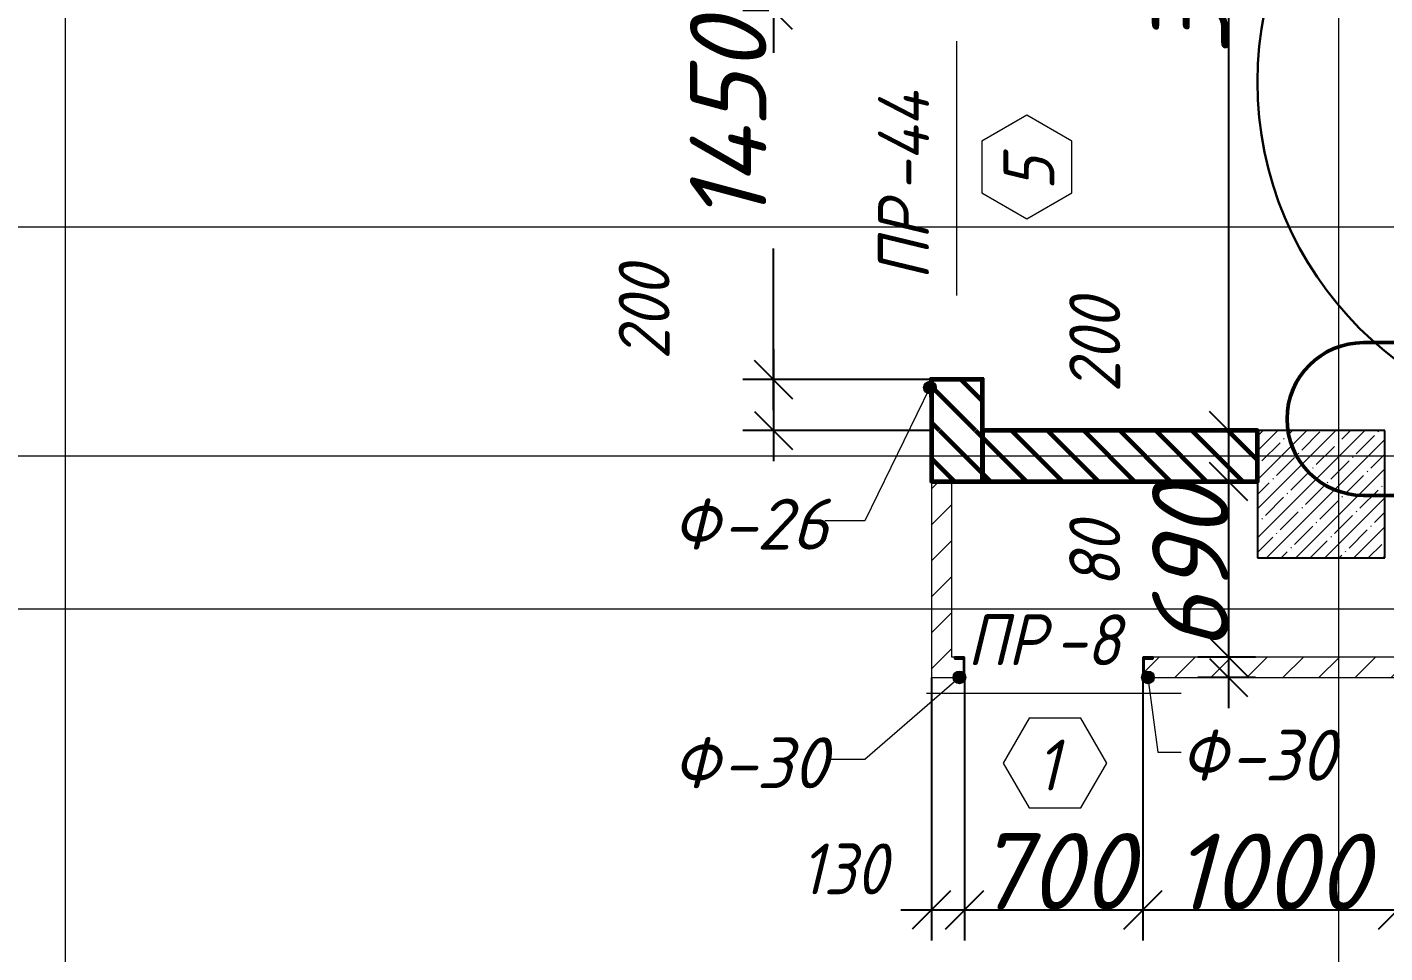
# Model space of a CAD drawing. Header units: millimetres. Extents: x 12986 to 523328, y -9759 to 30092.
# Drawn here: x 428591 to 433921, y 5279 to 8915 of the extents above; entities that cross this region are included whole.
import ezdxf

# ---------------------------------------------------------------- set-up
doc = ezdxf.new("R2010")
doc.units = ezdxf.units.MM
doc.layers.add('0)Допникки кружки', color=7, linetype='Continuous', plot=False)
for name, color, linetype, lineweight in [('5) Блок ячеистый', 160, 'Continuous', 60), ('A-ANNO-DIMS', 7, 'Continuous', 9), ('A-DETL-1', 7, 'Continuous', 50), ('A-DOOR-IDEN', 7, 'Continuous', 9), ('A-GENM-1', 7, 'Continuous', 25), ('A-GENM-IDEN', 7, 'Continuous', 9), ('A-WALL-FNSH-2', 7, 'Continuous', 5), ('A-WALL-PATT-3', 250, 'Continuous', 5), ('S-COLS', 7, 'Continuous', 9), ('S-COLS-1', 7, 'Continuous', 5), ('S-COLS-2', 7, 'Continuous', 25), ('Оси-1', 7, 'Continuous', 20)]:
    doc.layers.add(name, color=color, linetype=linetype, lineweight=lineweight)
doc.layers.add('A-WALL-11', color=7, linetype='Continuous', lineweight=13, true_color=0x800000)
doc.layers.add('A-WALL-FNSH-3', color=7, linetype='Continuous', lineweight=13, true_color=0x008000)
doc.styles.add('ISOCPEUR_I_2', font='isocpeui.ttf', dxfattribs={"height": 300})
doc.styles.add('ISOCPEUR_I_3', font='isocpeui.ttf', dxfattribs={"width": 0.9, "height": 200})
doc.styles.add('ISOCPEUR_I_4', font='isocpeui.ttf', dxfattribs={"width": 0.9, "height": 300})
doc.dimstyles.new('ISO-2_0_0_9К_СРЕДНИЙ', dxfattribs={"dimscale": 304.8, "dimtxt": 199.196235, "dimasz": 0.492126, "dimexe": 0.393701, "dimexo": 0, "dimgap": 0, "dimtad": 1, "dimdec": 0, "dimzin": 0, "dimdsep": 46, "dimtxsty": 'ISOCPEUR_I_2', "dimblk1": 'OBLIQUE', "dimblk2": 'OBLIQUE', "dimsah": 1, "dimcen": 0.09, "dimdle": 0.393701, "dimazin": 0, "dimtfac": 1, "dimtdec": 4, "dimtix": 1, "dimtmove": 2, "dimatfit": 3, "dimfxl": 1, "dimtvp": 1, "dimtolj": 1, "dimtzin": 0, "dimarcsym": 2})
doc.dimstyles.new('ISO-2_0_0_9К_СРЕДНИЙ_1', dxfattribs={"dimscale": 304.8, "dimtxt": 199.196235, "dimasz": 0.492126, "dimexe": 0.393701, "dimexo": 0, "dimgap": 0, "dimtad": 1, "dimdec": 0, "dimzin": 0, "dimdsep": 46, "dimtxsty": 'ISOCPEUR_I_3', "dimblk1": 'OBLIQUE', "dimblk2": 'OBLIQUE', "dimsah": 1, "dimcen": 0.09, "dimdle": 0.393701, "dimazin": 0, "dimtfac": 1, "dimtdec": 4, "dimtix": 1, "dimtmove": 2, "dimatfit": 3, "dimfxl": 1, "dimtvp": 1, "dimtolj": 1, "dimtzin": 0, "dimarcsym": 2})
doc.dimstyles.new('ISO-2_0_0_9К_СРЕДНИЙ_2', dxfattribs={"dimscale": 304.8, "dimtxt": 199.196235, "dimasz": 0.492126, "dimexe": 0.393701, "dimexo": 0, "dimgap": 0, "dimtad": 1, "dimdec": 0, "dimzin": 0, "dimdsep": 46, "dimtxsty": 'ISOCPEUR_I_2', "dimblk1": 'OBLIQUE', "dimblk2": 'OBLIQUE', "dimsah": 1, "dimcen": 0.09, "dimdle": 0.393701, "dimazin": 0, "dimtfac": 1, "dimtdec": 4, "dimtix": 1, "dimtmove": 0, "dimatfit": 3, "dimfxl": 1, "dimtvp": 1, "dimtolj": 1, "dimtzin": 0, "dimarcsym": 2})
pattern_1 = [(135, (395430.81, -3869.25), (-70.71068, -70.71068), [])]
pattern_2 = [(45, (395430.81, -3869.25), (-70.71068, 70.71068), [])]

# ---------------------------------------------------------------- blocks, each defined once
blk = doc.blocks.new('Колонна_Несущая_Прямоугольное сечение - Вн_ЖБ_500х500-V113-АР1_1_Кладочный план 3 этажа')
at = {"layer": 'S-COLS-1'}
h = blk.add_hatch(dxfattribs=at)
h.set_pattern_fill('FP_102', color=256, style=0, pattern_type=2)
h.set_pattern_definition([(45, (-38240, -10950), (-57.02463, 57.02463), []), (45, (-38182.975, -10950), (-57.02463, 57.02463), [100.806, -20.161, 3.353, -16.808])])
h.paths.add_polyline_path([(-250, -250), (250, -250), (250, 250), (-250, 250)], flags=0)
at = {"layer": 'S-COLS-2'}
for p, q in [((250, 250), (-250, 250)), ((-250, 250), (-250, -250)), ((250, -250), (250, 250)), ((-250, -250), (250, -250))]:
    blk.add_line(p, q, dxfattribs=at)
blk = doc.blocks.new('Фахверк_СКБ_Уголок - Ф-26_200х3950 h-32688301-АР1_1_Кладочный план 3 этажа')
at = {"layer": 'A-GENM-1'}
for p, q in [((200, 156), (125, 156)), ((125, 156), (125, 81)), ((131, 81), (131, 150)), ((131, 150), (200, 150)), ((200, 150), (200, 156)), ((125, 81), (131, 81)), ((131, 19), (125, 19)), ((125, 19), (125, -56)), ((131, -50), (131, 19)), ((200, -50), (131, -50)), ((200, -56), (200, -50)), ((125, -56), (200, -56))]:
    blk.add_line(p, q, dxfattribs=at)
blk = doc.blocks.new('Фахверк_СКБ_Швеллер - Ф-30_80х3950 h _3 эт__-33058811-АР1_1_Кладочный план 3 этажа')
at = {"layer": 'A-GENM-1'}
for p, q in [((165, 40), (125, 40)), ((125, 40), (125, -40)), ((129.5, 32.6), (165, 32.6)), ((129.5, -32.6), (129.5, 32.6)), ((165, 32.6), (165, 40)), ((125, -40), (165, -40)), ((165, -32.6), (129.5, -32.6)), ((165, -40), (165, -32.6))]:
    blk.add_line(p, q, dxfattribs=at)
blk = doc.blocks.new('AAR_СКБ_Марка_Двери_Перемычка и проем - Марка перемычки и проема-25306769-АР1_1_Кладочный план 3 этажа')
at = {"layer": 'A-DOOR-IDEN'}
for p, q in [((-5, 0), (5, 0)), ((-0.968, -0.984), (-1.986, -2.747)), ((1.067, -0.984), (-0.968, -0.984)), ((2.085, -2.747), (1.067, -0.984)), ((-1.986, -2.747), (-0.968, -4.509)), ((1.067, -4.509), (2.085, -2.747)), ((-0.968, -4.509), (1.067, -4.509))]:
    blk.add_line(p, q, dxfattribs=at)
blk = doc.blocks.new('_Oblique')
at = {"color": 0, "linetype": 'ByBlock', "lineweight": -2}
blk.add_line((-0.5, -0.5), (0.5, 0.5), dxfattribs=at)
blk = doc.blocks.new('*D3570')
at = {"layer": 'A-ANNO-DIMS', "color": 0, "lineweight": -2, "transparency": 16777216}
for p, q in [((433307, 11250.7), (433307, 7210.7)), ((433413, 11130.7), (433187, 11130.7)), ((433413, 7330.7), (433187, 7330.7))]:
    blk.add_line(p, q, dxfattribs=at)
at = {"layer": 'Defpoints', "color": 0, "transparency": 16777216}
for p in [(433413, 11130.7), (433307, 7330.7), (433413, 7330.7)]:
    blk.add_point(p, dxfattribs=at)
at = {"layer": 'A-ANNO-DIMS', "color": 0, "lineweight": -2, "transparency": 16777216, "xscale": 150, "yscale": 150, "zscale": 150}
for p, rotation in [((433307, 11130.7), 90), ((433307, 7330.7), 270)]:
    blk.add_blockref('_Oblique', p, dxfattribs=dict(at, rotation=rotation))
at = {"layer": 'A-ANNO-DIMS', "color": 0, "transparency": 16777216, "insert": (433157, 9230.7), "char_height": 300, "width": 606.782, "attachment_point": 5, "rotation": 90, "style": 'ISOCPEUR_I_2'}
blk.add_mtext('\\A1;3800', dxfattribs=at)
blk = doc.blocks.new('*D3571')
at = {"layer": 'A-ANNO-DIMS', "color": 0, "lineweight": -2, "transparency": 16777216}
for p, q in [((433307, 7450.7), (433307, 7010.7)), ((433413, 7330.7), (433187, 7330.7)), ((433413, 7130.7), (433187, 7130.7))]:
    blk.add_line(p, q, dxfattribs=at)
at = {"layer": 'Defpoints', "color": 0, "transparency": 16777216}
for p in [(433413, 7330.7), (433307, 7130.7), (433413, 7130.7)]:
    blk.add_point(p, dxfattribs=at)
at = {"layer": 'A-ANNO-DIMS', "color": 0, "lineweight": -2, "transparency": 16777216, "xscale": 150, "yscale": 150, "zscale": 150}
for p, rotation in [((433307, 7330.7), 90), ((433307, 7130.7), 270)]:
    blk.add_blockref('_Oblique', p, dxfattribs=dict(at, rotation=rotation))
at = {"layer": 'A-ANNO-DIMS', "color": 0, "transparency": 16777216, "insert": (432681.9, 7479.8), "char_height": 200, "width": 455.087, "attachment_point": 1, "rotation": 90, "line_spacing_factor": 1.149209, "style": 'ISOCPEUR_I_3'}
blk.add_mtext('\\A1;200', dxfattribs=at)
blk = doc.blocks.new('*D3572')
at = {"layer": 'A-ANNO-DIMS', "color": 0, "lineweight": -2, "transparency": 16777216}
for p, q in [((433307, 7250.7), (433307, 6320.7)), ((433413, 7130.7), (433187, 7130.7)), ((433413, 6440.7), (433187, 6440.7))]:
    blk.add_line(p, q, dxfattribs=at)
at = {"layer": 'Defpoints', "color": 0, "transparency": 16777216}
for p in [(433413, 7130.7), (433307, 6440.7), (433413, 6440.7)]:
    blk.add_point(p, dxfattribs=at)
at = {"layer": 'A-ANNO-DIMS', "color": 0, "lineweight": -2, "transparency": 16777216, "xscale": 150, "yscale": 150, "zscale": 150}
for p, rotation in [((433307, 7130.7), 90), ((433307, 6440.7), 270)]:
    blk.add_blockref('_Oblique', p, dxfattribs=dict(at, rotation=rotation))
at = {"layer": 'A-ANNO-DIMS', "color": 0, "transparency": 16777216, "insert": (433157, 6785.7), "char_height": 300, "width": 455.087, "attachment_point": 5, "rotation": 90, "style": 'ISOCPEUR_I_2'}
blk.add_mtext('\\A1;690', dxfattribs=at)
blk = doc.blocks.new('*D3573')
at = {"layer": 'A-ANNO-DIMS', "color": 0, "lineweight": -2, "transparency": 16777216}
for p, q in [((433307, 6560.7), (433307, 6240.7)), ((433413, 6440.7), (433187, 6440.7)), ((433413, 6360.7), (433187, 6360.7))]:
    blk.add_line(p, q, dxfattribs=at)
at = {"layer": 'Defpoints', "color": 0, "transparency": 16777216}
for p in [(433413, 6440.7), (433307, 6360.7), (433413, 6360.7)]:
    blk.add_point(p, dxfattribs=at)
at = {"layer": 'A-ANNO-DIMS', "color": 0, "lineweight": -2, "transparency": 16777216, "xscale": 150, "yscale": 150, "zscale": 150}
for p, rotation in [((433307, 6440.7), 90), ((433307, 6360.7), 270)]:
    blk.add_blockref('_Oblique', p, dxfattribs=dict(at, rotation=rotation))
at = {"layer": 'A-ANNO-DIMS', "color": 0, "transparency": 16777216, "insert": (432681.9, 6712), "char_height": 200, "width": 303.391, "attachment_point": 1, "rotation": 90, "line_spacing_factor": 1.149209, "style": 'ISOCPEUR_I_3'}
blk.add_mtext('\\A1;80', dxfattribs=at)
blk = doc.blocks.new('*D3574')
at = {"layer": 'A-ANNO-DIMS', "color": 0, "lineweight": -2, "transparency": 16777216}
for p, q in [((431520.8, 9100.7), (431520.8, 8814.3)), ((432132.8, 8980.7), (431400.8, 8980.7)), ((431520.8, 7410.7), (431520.8, 8046.3)), ((432132.8, 7530.7), (431400.8, 7530.7))]:
    blk.add_line(p, q, dxfattribs=at)
at = {"layer": 'Defpoints', "color": 0, "transparency": 16777216}
for p in [(432132.8, 8980.7), (431520.8, 7530.7), (432132.8, 7530.7)]:
    blk.add_point(p, dxfattribs=at)
at = {"layer": 'A-ANNO-DIMS', "color": 0, "lineweight": -2, "transparency": 16777216, "xscale": 150, "yscale": 150, "zscale": 150}
for p, rotation in [((431520.8, 8980.7), 90), ((431520.8, 7530.7), 270)]:
    blk.add_blockref('_Oblique', p, dxfattribs=dict(at, rotation=rotation))
at = {"layer": 'A-ANNO-DIMS', "color": 0, "transparency": 16777216, "insert": (431192.9, 8140.7), "char_height": 300, "width": 579.201, "attachment_point": 1, "rotation": 90, "line_spacing_factor": 1.149209, "style": 'ISOCPEUR_I_2'}
blk.add_mtext('\\A1;1450', dxfattribs=at)
blk = doc.blocks.new('*D3575')
at = {"layer": 'A-ANNO-DIMS', "color": 0, "lineweight": -2, "transparency": 16777216}
for p, q in [((431520.8, 7650.7), (431520.8, 7210.7)), ((432132.8, 7530.7), (431400.8, 7530.7)), ((432137.8, 7330.7), (431400.8, 7330.7))]:
    blk.add_line(p, q, dxfattribs=at)
at = {"layer": 'Defpoints', "color": 0, "transparency": 16777216}
for p in [(432132.8, 7530.7), (431520.8, 7330.7), (432137.8, 7330.7)]:
    blk.add_point(p, dxfattribs=at)
at = {"layer": 'A-ANNO-DIMS', "color": 0, "lineweight": -2, "transparency": 16777216, "xscale": 150, "yscale": 150, "zscale": 150}
for p, rotation in [((431520.8, 7530.7), 90), ((431520.8, 7330.7), 270)]:
    blk.add_blockref('_Oblique', p, dxfattribs=dict(at, rotation=rotation))
at = {"layer": 'A-ANNO-DIMS', "color": 0, "transparency": 16777216, "insert": (430912.8, 7608.9), "char_height": 200, "width": 455.087, "attachment_point": 1, "rotation": 90, "line_spacing_factor": 1.149209, "style": 'ISOCPEUR_I_3'}
blk.add_mtext('\\A1;200', dxfattribs=at)
blk = doc.blocks.new('*D3795')
at = {"layer": 'A-ANNO-DIMS', "color": 0, "lineweight": -2, "transparency": 16777216}
for p, q in [((432140.8, 6360.7), (432140.8, 5327.3)), ((432270.8, 6357.7), (432270.8, 5327.3)), ((432020.8, 5447.3), (432390.8, 5447.3))]:
    blk.add_line(p, q, dxfattribs=at)
at = {"layer": 'Defpoints', "color": 0, "transparency": 16777216}
for p in [(432140.8, 6360.7), (432270.8, 6357.7), (432270.8, 5447.3)]:
    blk.add_point(p, dxfattribs=at)
at = {"layer": 'A-ANNO-DIMS', "color": 0, "lineweight": -2, "transparency": 16777216, "xscale": 150, "yscale": 150, "zscale": 150, "rotation": 180}
blk.add_blockref('_Oblique', (432140.8, 5447.3), dxfattribs=at)
at = {"layer": 'A-ANNO-DIMS', "color": 0, "lineweight": -2, "transparency": 16777216, "xscale": 150, "yscale": 150, "zscale": 150}
blk.add_blockref('_Oblique', (432270.8, 5447.3), dxfattribs=at)
at = {"layer": 'A-ANNO-DIMS', "color": 0, "transparency": 16777216, "insert": (431626.6, 5708.6), "char_height": 200, "width": 409.118, "attachment_point": 1, "line_spacing_factor": 1.149209, "style": 'ISOCPEUR_I_3'}
blk.add_mtext('\\A1;130', dxfattribs=at)
blk = doc.blocks.new('*D3796')
at = {"layer": 'A-ANNO-DIMS', "color": 0, "lineweight": -2, "transparency": 16777216}
for p, q in [((432270.8, 6357.7), (432270.8, 5327.3)), ((432970.8, 6360.7), (432970.8, 5327.3)), ((432150.8, 5447.3), (433090.8, 5447.3))]:
    blk.add_line(p, q, dxfattribs=at)
at = {"layer": 'Defpoints', "color": 0, "transparency": 16777216}
for p in [(432270.8, 6357.7), (432970.8, 6360.7), (432970.8, 5447.3)]:
    blk.add_point(p, dxfattribs=at)
at = {"layer": 'A-ANNO-DIMS', "color": 0, "lineweight": -2, "transparency": 16777216, "xscale": 150, "yscale": 150, "zscale": 150, "rotation": 180}
blk.add_blockref('_Oblique', (432270.8, 5447.3), dxfattribs=at)
at = {"layer": 'A-ANNO-DIMS', "color": 0, "lineweight": -2, "transparency": 16777216, "xscale": 150, "yscale": 150, "zscale": 150}
blk.add_blockref('_Oblique', (432970.8, 5447.3), dxfattribs=at)
at = {"layer": 'A-ANNO-DIMS', "color": 0, "transparency": 16777216, "insert": (432620.8, 5599.3), "char_height": 300, "width": 455.087, "attachment_point": 5, "style": 'ISOCPEUR_I_2'}
blk.add_mtext('\\A1;700', dxfattribs=at)
blk = doc.blocks.new('*D3797')
at = {"layer": 'A-ANNO-DIMS', "color": 0, "lineweight": -2, "transparency": 16777216}
for p, q in [((432970.8, 6360.7), (432970.8, 5327.3)), ((433970.8, 6360.7), (433970.8, 5327.3)), ((432850.8, 5447.3), (434090.8, 5447.3))]:
    blk.add_line(p, q, dxfattribs=at)
at = {"layer": 'Defpoints', "color": 0, "transparency": 16777216}
for p in [(432970.8, 6360.7), (433970.8, 6360.7), (433970.8, 5447.3)]:
    blk.add_point(p, dxfattribs=at)
at = {"layer": 'A-ANNO-DIMS', "color": 0, "lineweight": -2, "transparency": 16777216, "xscale": 150, "yscale": 150, "zscale": 150, "rotation": 180}
blk.add_blockref('_Oblique', (432970.8, 5447.3), dxfattribs=at)
at = {"layer": 'A-ANNO-DIMS', "color": 0, "lineweight": -2, "transparency": 16777216, "xscale": 150, "yscale": 150, "zscale": 150}
blk.add_blockref('_Oblique', (433970.8, 5447.3), dxfattribs=at)
at = {"layer": 'A-ANNO-DIMS', "color": 0, "transparency": 16777216, "insert": (433470.8, 5597.3), "char_height": 300, "width": 560.814, "attachment_point": 5, "style": 'ISOCPEUR_I_2'}
blk.add_mtext('\\A1;1000', dxfattribs=at)

msp = doc.modelspace()

# ---------------------------------------------------------------- hatches: boundary and pattern name
at = {"layer": '5) Блок ячеистый'}
h = msp.add_hatch(dxfattribs=at)
h.set_pattern_fill('FP_1', color=256, style=0, pattern_type=2)
h.set_pattern_definition(pattern_1)
h.paths.add_polyline_path([(432277.33246, 7330.74642), (432340.80853, 7330.74642), (432340.80853, 7530.74642), (432140.80853, 7530.74642), (432140.80853, 7330.74642), (432209.80853, 7330.74642)], flags=0)
h.paths.add_polyline_path([(432277.33246, 8980.74642), (432340.80853, 8980.74642), (432340.80853, 11130.74641), (432140.80853, 11130.74641), (432140.80853, 8980.74642), (432271.80853, 8980.74642)], flags=0)
h = msp.add_hatch(dxfattribs=at)
h.set_pattern_fill('FP_1', color=256, style=0, pattern_type=2)
h.set_pattern_definition(pattern_1)
h.paths.add_polyline_path([(432277.33246, 7130.74642), (433420.80853, 7130.74642), (433420.80853, 7330.74642), (432140.80853, 7330.74642), (432140.80853, 7130.74642)], flags=0)
at = {"layer": 'A-GENM-IDEN'}
h = msp.add_hatch(color=256, dxfattribs=at)
edge = h.paths.add_edge_path(flags=0)
edge.add_arc((432134.80853, 7499.24642), 25, 0, 360)
h = msp.add_hatch(color=256, dxfattribs=at)
edge = h.paths.add_edge_path(flags=0)
edge.add_arc((432250.80853, 6360.74642), 25, 0, 360)
h = msp.add_hatch(color=256, dxfattribs=at)
edge = h.paths.add_edge_path(flags=0)
edge.add_arc((432990.80853, 6360.74642), 25, 0, 360)
at = {"layer": 'A-WALL-PATT-3'}
h = msp.add_hatch(dxfattribs=at)
h.set_pattern_fill('FP_5', color=256, style=0, pattern_type=2)
h.set_pattern_definition(pattern_2)
h.paths.add_polyline_path([(432220.80853, 6440.74642), (432220.80853, 7130.74642), (432140.80853, 7130.74642), (432140.80853, 6440.74642)], flags=0)
h = msp.add_hatch(dxfattribs=at)
h.set_pattern_fill('FP_5', color=256, style=0, pattern_type=2)
h.set_pattern_definition(pattern_2)
h.paths.add_polyline_path([(433970.80853, 6360.74642), (433970.80853, 6440.74642), (433010.80853, 6440.74642), (433010.80853, 6433.34642), (432975.30853, 6433.34642), (432975.30853, 6368.14642), (433010.80853, 6368.14642), (433010.80853, 6360.74642)], flags=0)
h.paths.add_polyline_path([(432140.80853, 6360.74642), (432230.80853, 6360.74642), (432230.80853, 6368.14642), (432266.30853, 6368.14642), (432266.30853, 6433.34642), (432230.80853, 6433.34642), (432230.80853, 6440.74642), (432140.80853, 6440.74642)], flags=0)

# ---------------------------------------------------------------- linework, layer by layer
at = {"layer": '0)Допникки кружки', "color": 1, "lineweight": 30}
msp.add_circle((434790.19416, 8700.13205), 1369.38563, dxfattribs=at)
at = {"layer": '5) Блок ячеистый'}
for points in [[(432340.80853, 7530.74642), (432140.80853, 7530.74642), (432140.80853, 7130.74642), (432340.80853, 7130.74642)], [(432340.80853, 7130.74642), (433420.80853, 7130.74642), (433420.80853, 7330.74642), (432340.80853, 7330.74642)]]:
    msp.add_lwpolyline(points, close=True, dxfattribs=at)
at = {"layer": 'A-DETL-1'}
for p, q in [((434036.70725, 7675.78922), (433836.70725, 7675.78922)), ((434036.70725, 7075.78922), (433836.70725, 7075.78922))]:
    msp.add_line(p, q, dxfattribs=at)
for start, end in [(90, 180), (180, 270)]:
    msp.add_arc((433836.70725, 7375.78922), 300, start, end, dxfattribs=at)
at = {"layer": 'A-GENM-IDEN'}
for p, q in [((432134.80853, 7499.24642), (431878.80363, 6975.33337)), ((431878.80363, 6975.33337), (431722.7537, 6975.33337)), ((432250.80853, 6360.74642), (431878.80363, 6037.84532)), ((432990.80853, 6360.74642), (433029.14186, 6067.68304)), ((431878.80363, 6037.84532), (431728.70825, 6037.84532)), ((433029.14186, 6067.68304), (433120.80853, 6067.68304))]:
    msp.add_line(p, q, dxfattribs=at)
for centre in [(432134.80853, 7499.24642), (432250.80853, 6360.74642), (432990.80853, 6360.74642)]:
    msp.add_circle(centre, 25, dxfattribs=at)
at = {"layer": 'A-WALL-11'}
msp.add_line((389220.80855, 7230.74641), (521382.43658, 7230.74641), dxfattribs=at)
at = {"layer": 'A-WALL-FNSH-2'}
for p, q in [((432271.80853, 7530.74642), (432209.80853, 7530.74642)), ((432340.80853, 7330.74642), (432340.80853, 7461.74642)), ((433420.80853, 7330.74642), (432340.80853, 7330.74642)), ((432220.80853, 7130.74642), (433420.80853, 7130.74642))]:
    msp.add_line(p, q, dxfattribs=at)
at = {"layer": 'A-WALL-FNSH-3'}
for p, q in [((432140.80853, 7461.74642), (432140.80853, 6360.74642)), ((432220.80853, 7130.74642), (432140.80853, 7130.74642)), ((432220.80853, 6440.74642), (432220.80853, 7130.74642)), ((432230.80853, 6440.74642), (432220.80853, 6440.74642)), ((433970.80853, 6440.74642), (433010.80853, 6440.74642)), ((432140.80853, 6360.74642), (432230.80853, 6360.74642)), ((433010.80853, 6360.74642), (433970.80853, 6360.74642))]:
    msp.add_line(p, q, dxfattribs=at)
at = {"layer": 'Оси-1'}
for p, q in [((428740.80852, -8019.25359), (428740.80852, 24767.68957)), ((433740.80852, -8019.25359), (433740.80852, 24767.68957)), ((389220.80855, 8130.74641), (521382.43658, 8130.74641)), ((389220.80855, 6630.74641), (521382.43658, 6630.74641))]:
    msp.add_line(p, q, dxfattribs=at)

# ---------------------------------------------------------------- block references
at = {"layer": 'A-DOOR-IDEN', "xscale": 99.99999999999993, "yscale": 99.99999999999993, "zscale": 99.99999999999993, "rotation": 89.99999999999982}
msp.add_blockref('AAR_СКБ_Марка_Двери_Перемычка и проем - Марка перемычки и проема-25306769-АР1_1_Кладочный план 3 этажа', (432240.80853, 8360.62598), dxfattribs=at)
at = {"layer": 'A-DOOR-IDEN', "xscale": 99.99999999999993, "yscale": 99.99999999999993, "zscale": 99.99999999999993}
msp.add_blockref('AAR_СКБ_Марка_Двери_Перемычка и проем - Марка перемычки и проема-25306769-АР1_1_Кладочный план 3 этажа', (432620.80853, 6299.12412), dxfattribs=at)
at = {"layer": 'A-GENM-1'}
for name, p, rotation in [('Фахверк_СКБ_Уголок - Ф-26_200х3950 h-32688301-АР1_1_Кладочный план 3 этажа', (432190.80853, 7661.74642), 269.9999999999999), ('Фахверк_СКБ_Швеллер - Ф-30_80х3950 h _3 эт__-33058811-АР1_1_Кладочный план 3 этажа', (432395.80853, 6400.74642), 180)]:
    msp.add_blockref(name, p, dxfattribs=dict(at, rotation=rotation))
msp.add_blockref('Фахверк_СКБ_Швеллер - Ф-30_80х3950 h _3 эт__-33058811-АР1_1_Кладочный план 3 этажа', (432845.80853, 6400.74642), dxfattribs=at)
at = {"layer": 'S-COLS'}
msp.add_blockref('Колонна_Несущая_Прямоугольное сечение - Вн_ЖБ_500х500-V113-АР1_1_Кладочный план 3 этажа', (433670.80853, 7080.74642), dxfattribs=at)

# ---------------------------------------------------------------- texts
at = {"layer": 'A-DOOR-IDEN', "insert": (432423.4499, 8274.42745), "char_height": 200, "width": 158.734125, "attachment_point": 1, "rotation": 90, "style": 'ISOCPEUR_I_2'}
msp.add_mtext('\\fISOCPEUR|b0|i1|c204|p34|;\\W.9;5', dxfattribs=at)
at = {"layer": 'A-DOOR-IDEN', "insert": (432552.16, 6116.48274), "char_height": 200, "width": 115.443, "attachment_point": 1, "style": 'ISOCPEUR_I_2'}
msp.add_mtext('\\fISOCPEUR|b0|i1|c204|p34|;\\W.9;1', dxfattribs=at)
at = {"layer": 'A-GENM-IDEN', "char_height": 200, "attachment_point": 1, "rotation": 90, "style": 'ISOCPEUR_I_4'}
for s, insert, width in [('-44', (431931.51967, 8265.79938), 593.24875), ('ПР', (431931.51967, 7921.84105), 416.8775)]:
    msp.add_mtext(s, dxfattribs=dict(at, insert=insert, width=width))
at = {"layer": 'A-GENM-IDEN', "char_height": 200, "attachment_point": 1}
for s, insert, width, style in [('\\fISOCPEUR|b0|i1|c204|p34|;\\W.9;Ф', (431127.29916, 7062.94796), 230.886, 'ISOCPEUR_I_2'), ('-26', (431317.79916, 7062.94796), 476.202375, 'ISOCPEUR_I_2'), ('ПР', (432281.0236, 6608.41298), 416.8775, 'ISOCPEUR_I_4'), ('-8', (432624.98193, 6608.41298), 352.7425, 'ISOCPEUR_I_4'), ('\\fISOCPEUR|b0|i1|c204|p34|;\\W.9;Ф', (433120.80853, 6155.29763), 230.886, 'ISOCPEUR_I_2'), ('-30', (433311.30853, 6155.29763), 476.202375, 'ISOCPEUR_I_2'), ('\\fISOCPEUR|b0|i1|c204|p34|;\\W.9;Ф', (431127.29916, 6125.4599), 230.886, 'ISOCPEUR_I_2'), ('-30', (431317.79916, 6125.4599), 476.202375, 'ISOCPEUR_I_2')]:
    msp.add_mtext(s, dxfattribs=dict(at, insert=insert, width=width, style=style))

# ---------------------------------------------------------------- dimensions: what is measured, and where the dimension line sits
at = {"layer": 'A-ANNO-DIMS'}
for base, p1, p2, override, picture, middle in [((433306.97413, 7330.74642), (433413.04015, 11130.74641), (433413.04015, 7330.74642), {"dimpost": '<>', "dimfxl": 3799.99999}, '*D3570', (433156.97413, 9230.74641)), ((433306.97413, 6440.74642), (433413.04015, 7130.74642), (433413.04015, 6440.74642), {"dimpost": '<>', "dimfxl": 690}, '*D3572', (433156.97413, 6785.74642))]:
    dim = msp.add_linear_dim(base=base, p1=p1, p2=p2, angle=90, dimstyle='ISO-2_0_0_9К_СРЕДНИЙ_2', override=override, dxfattribs=at)
    dim.commit()
    dim.dimension.update_dxf_attribs({"geometry": picture, "text_midpoint": middle})
for base, p1, p2, dimstyle, override, picture, middle in [((431520.8256, 7530.74642), (432132.80853, 8980.74642), (432132.80853, 7530.74642), 'ISO-2_0_0_9К_СРЕДНИЙ', {"dimpost": '<>', "dimfxl": 1450}, '*D3574', (431392.86778, 8430.30461)), ((431520.8256, 7330.74642), (432132.80853, 7530.74642), (432137.76053, 7330.74642), 'ISO-2_0_0_9К_СРЕДНИЙ_1', {"dimpost": '<>', "dimfxl": 200.061296}, '*D3575', (431046.13721, 7836.4552)), ((433306.97413, 7130.74642), (433413.04015, 7330.74642), (433413.04015, 7130.74642), 'ISO-2_0_0_9К_СРЕДНИЙ_1', {"dimpost": '<>', "dimfxl": 200}, '*D3571', (432815.2336, 7707.35446)), ((433306.97413, 6360.74642), (433413.04015, 6440.74642), (433413.04015, 6360.74642), 'ISO-2_0_0_9К_СРЕДНИЙ_1', {"dimpost": '<>', "dimfxl": 80}, '*D3573', (432815.2336, 6863.70016))]:
    dim = msp.add_linear_dim(base=base, p1=p1, p2=p2, angle=90, dimstyle=dimstyle, override=override, dxfattribs=at)
    dim.commit()
    dim.dimension.update_dxf_attribs({"geometry": picture, "text_midpoint": middle, "dimtype": 160, "text_rotation": 90})
dim = msp.add_linear_dim(base=(432270.80853, 5447.33782), p1=(432140.80853, 6360.74642), p2=(432270.80853, 6357.69842), dimstyle='ISO-2_0_0_9К_СРЕДНИЙ_1', override={"dimpost": '<>', "dimfxl": 130.035727}, dxfattribs=at)
dim.commit()
dim.dimension.update_dxf_attribs({"geometry": '*D3795', "text_midpoint": (431831.19011, 5575.29564), "dimtype": 160})
for base, p1, p2, override, picture, middle in [((432970.80853, 5447.33782), (432270.80853, 6357.69842), (432970.80853, 6360.74642), {"dimpost": '<>', "dimfxl": 700.006636}, '*D3796', (432620.80853, 5599.26964)), ((433970.80853, 5447.33782), (432970.80853, 6360.74642), (433970.80853, 6360.74642), {"dimpost": '<>', "dimfxl": 1000}, '*D3797', (433470.80853, 5597.33782))]:
    dim = msp.add_linear_dim(base=base, p1=p1, p2=p2, dimstyle='ISO-2_0_0_9К_СРЕДНИЙ_2', override=override, dxfattribs=at)
    dim.commit()
    dim.dimension.update_dxf_attribs({"geometry": picture, "text_midpoint": middle})

doc.saveas('drawing.dxf')
